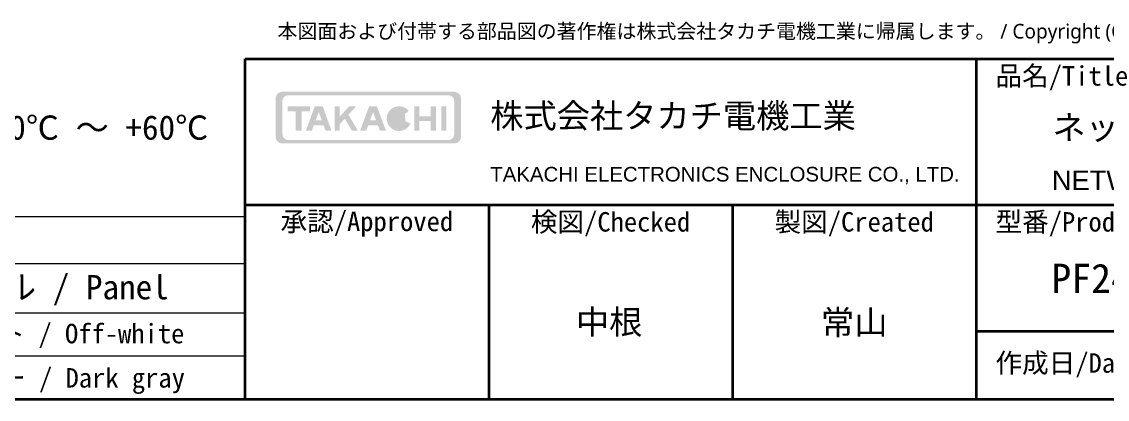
# Model space of a CAD drawing. Header units: millimetres. Extents: x 29 to 4761, y 16 to 859.
# Drawn here: x 403.2 to 625.9, y 16 to 93.6 of the extents above; entities that cross this region are included whole.
import ezdxf
from ezdxf.enums import TextEntityAlignment as Align

# ---------------------------------------------------------------- set-up
doc = ezdxf.new("R2010")
doc.units = ezdxf.units.MM
doc.header["$LTSCALE"] = 2
for name, color, linetype, lineweight in [('Border (ISO)', 7, 'Continuous', 35), ('Hatch (ISO)', 1, 'Continuous', 18), ('Symbol (ISO)', 7, 'Continuous', 18), ('Title (ISO)', 7, 'Continuous', 35)]:
    doc.layers.add(name, color=color, linetype=linetype, lineweight=lineweight)
doc.styles.add('textstyle4', font='msgothic.ttc')
doc.styles.add('textstyle5', font='arial.ttf')

# ---------------------------------------------------------------- blocks, each defined once
blk = doc.blocks.new('図面枠 tk図枠')
at = {"layer": 'Border (ISO)'}
blk.add_line((14.5, 8), (405.5, 8), dxfattribs=at)
blk = doc.blocks.new('表題欄 tk表題欄')
at = {"layer": 'Hatch (ISO)', "transparency": 33554687}
h = blk.add_hatch(color=256, dxfattribs=at)
edge = h.paths.add_edge_path(flags=0)
edge.add_arc((95.58, 236.3), 0.596, 270, 360)
edge.add_line((96.17, 236.3), (96.17, 239.71))
edge.add_arc((95.58, 239.71), 0.596, 0, 90)
edge.add_line((95.58, 240.31), (79.14, 240.31))
edge.add_arc((79.14, 239.71), 0.596, 90, 180)
edge.add_line((78.54, 239.71), (78.54, 236.3))
edge.add_arc((79.14, 236.3), 0.596, 180, 270)
edge.add_line((79.14, 235.7), (95.58, 235.7))
edge = h.paths.add_edge_path(flags=0)
edge.add_line((77.84, 239.96), (77.84, 236.05))
edge.add_arc((78.54, 236.05), 0.702, 180, 270)
edge.add_line((78.54, 235.35), (96.17, 235.35))
edge.add_arc((96.17, 236.05), 0.702, 270, 360)
edge.add_line((96.87, 236.05), (96.87, 239.96))
edge.add_arc((96.17, 239.96), 0.702, 0, 90)
edge.add_line((96.17, 240.66), (78.54, 240.66))
edge.add_arc((78.54, 239.96), 0.702, 90, 180)
for points in [[(79.07, 239.15), (79.07, 238.66), (79.92, 238.66), (79.92, 236.66), (80.51, 236.66), (80.51, 238.66), (81.36, 238.66), (81.36, 239.15)], [(85.68, 236.66), (84.94, 237.89), (84.42, 237.32), (84.42, 236.66), (83.9, 236.66), (83.9, 239.15), (84.42, 239.15), (84.42, 238.1), (85.39, 239.15), (86.11, 239.15), (85.32, 238.3), (86.3, 236.66)], [(92.09, 239.15), (92.09, 236.66), (92.61, 236.66), (92.61, 237.66), (93.77, 237.66), (93.77, 236.66), (94.29, 236.66), (94.29, 239.15), (93.77, 239.15), (93.77, 238.15), (92.61, 238.15), (92.61, 239.15)], [(94.84, 239.15), (94.84, 236.66), (95.36, 236.66), (95.36, 239.15)]]:
    blk.add_hatch(color=256, dxfattribs=at).paths.add_polyline_path(points, flags=0)
h = blk.add_hatch(color=256, dxfattribs=at)
h.paths.add_polyline_path([(82.59, 237.71), (81.95, 237.71), (82.27, 238.58)], flags=0)
h.paths.add_polyline_path([(82.78, 237.2), (81.76, 237.2), (81.57, 236.66), (80.95, 236.66), (81.86, 239.15), (82.68, 239.15), (83.59, 236.66), (82.98, 236.66)], flags=0)
h = blk.add_hatch(color=256, dxfattribs=at)
h.paths.add_polyline_path([(87.53, 237.71), (88.16, 237.71), (87.85, 238.58)], flags=0)
h.paths.add_polyline_path([(87.14, 236.66), (87.34, 237.2), (88.35, 237.2), (88.55, 236.66), (89.17, 236.66), (88.25, 239.15), (87.44, 239.15), (86.52, 236.66)], flags=0)
h = blk.add_hatch(color=256, dxfattribs=at)
edge = h.paths.add_edge_path(flags=0)
edge.add_arc((90.52, 237.9), 1.27, 38.5505, 336.582)
edge.add_line((91.69, 237.4), (91.17, 237.62))
edge.add_ellipse((90.52, 237.9), major_axis=(0, -0.8), ratio=0.867347, start_angle=-235.349, end_angle=69.4109, ccw=False)
edge.add_line((91.09, 238.36), (91.52, 238.7))
at = {"layer": 'Title (ISO)'}
for p, q in [((74.71, 244.05), (255.71, 244.05)), ((74.71, 209.05), (74.71, 244.05)), ((149.71, 244.05), (149.71, 209.05)), ((74.71, 229.05), (230.71, 229.05)), ((99.71, 229.05), (99.71, 209.05)), ((124.71, 229.05), (124.71, 209.05)), ((149.71, 216.05), (230.71, 216.05)), ((255.71, 209.05), (74.71, 209.05))]:
    blk.add_line(p, q, dxfattribs=at)
at = {"layer": 'Title (ISO)', "color": 1, "char_height": 2, "line_spacing_factor": 1.5, "style": 'textstyle4'}
for s, insert, attachment_point in [('\\fMS Gothic|b0|i0|undefinedundefined|undefinedundefined;\\H2.0000;品名/Title', (151.71, 242.05), 4), ('\\fMS Gothic|b0|i0|undefinedundefined|undefinedundefined;\\H2.0000;承認/Approved', (87.21, 227.05), 5), ('\\fMS Gothic|b0|i0|undefinedundefined|undefinedundefined;\\H2.0000;検図/Checked', (112.21, 227.05), 5), ('\\fMS Gothic|b0|i0|undefinedundefined|undefinedundefined;\\H2.0000;製図/Created', (137.21, 227.05), 5), ('\\fMS Gothic|b0|i0|undefinedundefined|undefinedundefined;\\H2.0000;型番/Product number', (151.71, 227.05), 4), ('\\fMS Gothic|b0|i0|undefinedundefined|undefinedundefined;\\H2.0000;作成日/Date', (151.71, 212.55), 4)]:
    blk.add_mtext(s, dxfattribs=dict(at, insert=insert, attachment_point=attachment_point))
at = {"layer": 'Title (ISO)', "color": 7, "attachment_point": 4, "line_spacing_factor": 1.5, "style": 'textstyle4'}
for s, insert, char_height in [('株式会社タカチ電機工業', (99.87, 238.05), 2.5), ('\\fArial|b0|i0|undefinedundefined|undefinedundefined;\\H1.4986;TAKACHI ELECTRONICS ENCLOSURE CO., LTD.', (99.87, 232.05), 1.4986)]:
    blk.add_mtext(s, dxfattribs=dict(at, insert=insert, char_height=char_height))
at = {"layer": 'Title (ISO)', "color": 7}
for tag, height, style, p in [('<品名>', 2.5, 'textstyle4', (157.54, 237)), ('<Title>', 2, 'textstyle5', (157.5, 231.55)), ('<型番>', 3, 'textstyle4', (157.44, 221.49))]:
    blk.add_attdef(tag, text='', height=height, dxfattribs=dict(at, style=style)).set_placement(p, align=Align.MIDDLE_LEFT)
at = {"layer": 'Title (ISO)', "color": 7, "style": 'textstyle4'}
for tag, p in [('<尺度>', (243.11, 223.55)), ('<承認>', (87.21, 217.05)), ('<検図>', (112.07, 217)), ('<製図>', (137.21, 216.96)), ('<総ページ数>', (247.71, 214.55)), ('<ページ_No.>', (238.86, 214.55)), ('作成日', (184.67, 212.53))]:
    blk.add_attdef(tag, text='', height=2.5, dxfattribs=at).set_placement(p, align=Align.MIDDLE_CENTER)
blk = doc.blocks.new('色仕様（型番末尾□） _ Color Type（End of product number □）')
at = {"layer": 'Symbol (ISO)'}
for p, q in [((224.5, 26.75), (59.5, 26.75)), ((224.5, 26.75), (224.5, 21.91)), ((224.5, 21.91), (59.5, 21.91)), ((224.5, 21.91), (224.5, 16.87)), ((224.5, 16.87), (59.5, 16.87)), ((224.5, 16.87), (224.5, 8)), ((224.5, 12.43), (59.5, 12.43)), ((224.5, 8), (59.5, 8))]:
    blk.add_line(p, q, dxfattribs=at)
at = {"layer": 'Symbol (ISO)', "color": 7, "attachment_point": 7, "style": 'textstyle4'}
for s, insert, char_height in [('パネル / Panel', (192.84, 17.67), 2.5), ('オフホワイト / Off-white', (185.58, 13.27), 2), ('ダークグレー / Dark gray', (185.64, 8.55), 2)]:
    blk.add_mtext(s, dxfattribs=dict(at, insert=insert, char_height=char_height))

msp = doc.modelspace()

# ---------------------------------------------------------------- block references
at = {"xscale": 2, "yscale": 2, "zscale": 2}
msp.add_blockref('図面枠 tk図枠', (0, 0), dxfattribs=at)
ref = msp.add_blockref('表題欄 tk表題欄', (299.58, -402.11), dxfattribs=dict(xscale=2, yscale=2, zscale=2))
ref.add_attrib('<品名>', 'ネットワークケース', dxfattribs={"layer": 'Title (ISO)', "color": 7, "height": 5, "style": 'textstyle4'}).set_placement((614.66, 71.9), align=Align.MIDDLE_LEFT)
ref.add_attrib('<型番>', 'PF24-6-17□', dxfattribs={"layer": 'Title (ISO)', "color": 7, "height": 6, "style": 'textstyle4'}).set_placement((614.45, 40.88), align=Align.MIDDLE_LEFT)
ref.add_attrib('<検図>', '中根', dxfattribs={"layer": 'Title (ISO)', "color": 7, "height": 5, "style": 'textstyle4'}).set_placement((523.72, 31.89), align=Align.MIDDLE_CENTER)
ref.add_attrib('<製図>', '常山', dxfattribs={"layer": 'Title (ISO)', "color": 7, "height": 5, "style": 'textstyle4'}).set_placement((574, 31.82), align=Align.MIDDLE_CENTER)
ref.add_attrib('<Title>', 'NETWORK PLASTIC BOX', dxfattribs={"layer": 'Title (ISO)', "color": 7, "height": 4, "style": 'textstyle5'}).set_placement((614.57, 61), align=Align.MIDDLE_LEFT)
at = {"layer": 'Symbol (ISO)', "xscale": 2, "yscale": 2, "zscale": 2}
msp.add_blockref('色仕様（型番末尾□） _ Color Type（End of product number □）', (0, 0), dxfattribs=at)

# ---------------------------------------------------------------- texts
at = {"insert": (455.66, 93.16), "char_height": 3, "width": 379.3368, "attachment_point": 1, "style": 'textstyle4'}
msp.add_mtext('{\\fMeiryo UI|b0|i0|c128|p50;本図面および付帯する部品図の著作権は株式会社タカチ電機工業に帰属します。 / Copyright (C)  TAKACHI ELECTRONICS ENCLOSURE CO., LTD. All Rights Reserved.}', dxfattribs=at)
at = {"layer": 'Symbol (ISO)', "color": 7, "insert": (257.65, 75.45), "char_height": 5, "width": 181.8129, "attachment_point": 4, "line_spacing_factor": 1.058182, "style": 'textstyle4'}
msp.add_mtext('{■テクニカルデータ / Technical Date■\\P使用温度範囲 / Operating temperature ： -10℃ ～ +60℃}', dxfattribs=at)

doc.saveas('drawing.dxf')
